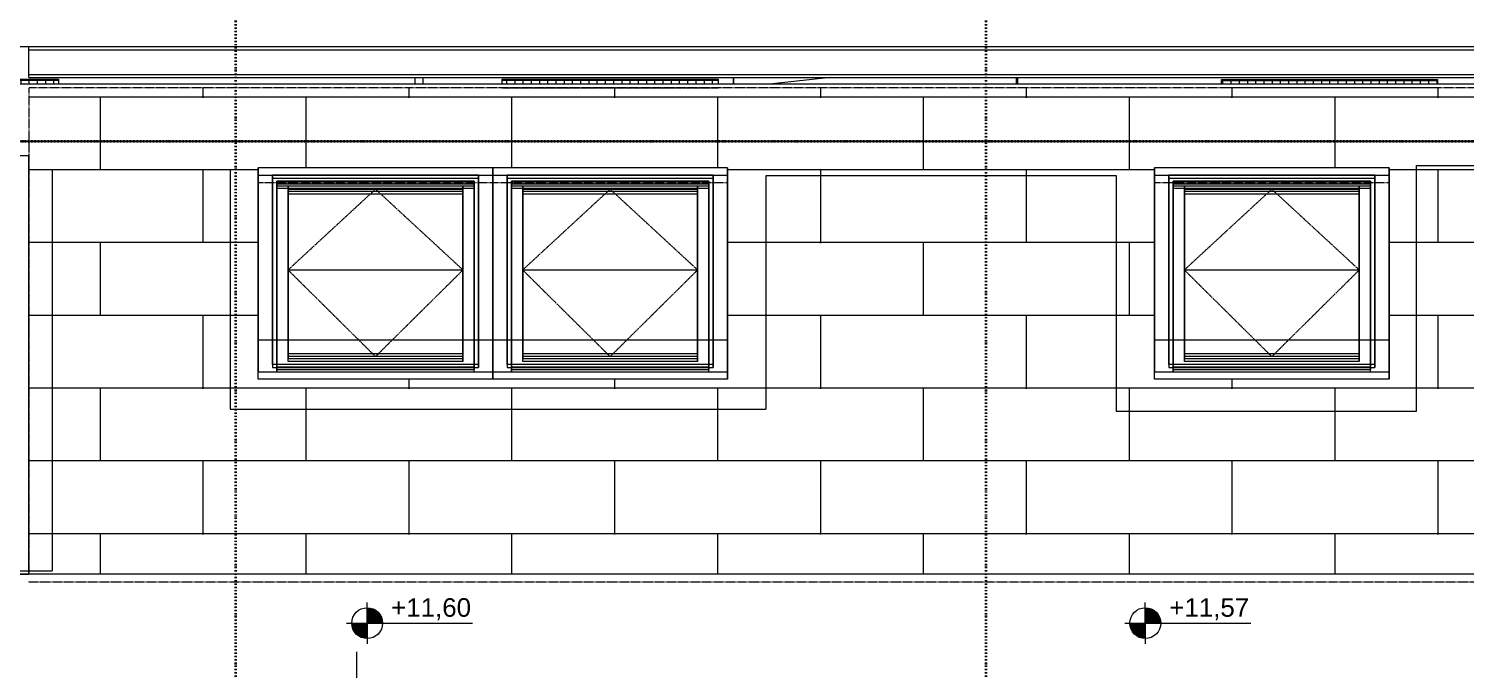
# Model space of a CAD drawing. Header units: millimetres. Extents: x -16605 to 28644, y -13270 to 28283.
# Drawn here: x 8037 to 15017, y 12885 to 15996 of the extents above; entities that cross this region are included whole.
import ezdxf

# ---------------------------------------------------------------- set-up
doc = ezdxf.new("R2010")
doc.units = ezdxf.units.MM
for name, pattern in [('Strich Punkt Mittel', [0.015875, 0.00635, -0.004763, 0, -0.004763]), ('Verdeckt', [0.003, 0.002, -0.001]), ('Verdeckt Oben', [0.00225, 0.0015, -0.00075]), ('Verdeckt Unten', [0.005, 0.003, -0.002])]:
    doc.linetypes.add(name, pattern=pattern)
for name, color, linetype, lineweight in [('A-FLOR-HRAL', 11, 'Continuous', 5), ('A-ROOF-OTLN', 132, 'Continuous', 5), ('A-ROOF-PATT', 132, 'Continuous', 13), ('A_2D', 7, 'Continuous', 5), ('A_Dach', 7, 'Continuous', 13), ('A_Decken', 8, 'Continuous', 13), ('A_Fenster', 7, 'Continuous', 13), ('A_Gelaender', 7, 'Continuous', 13), ('A_Raeume', 7, 'Continuous', 13), ('A_Raster_', 1, 'Continuous', 9), ('A_Waende', 7, 'Continuous', 13), ('G-ANNO-DIMS_', 111, 'Continuous', 9), ('HT_E-Gesamt', 2, 'Continuous', 13), ('M-EQPM', 50, 'Continuous', 5)]:
    doc.layers.add(name, color=color, linetype=linetype, lineweight=lineweight)
doc.styles.add('Arial_1', font='arial.ttf', dxfattribs={"height": 0.09})
pattern_1 = [(270, (0, 0.6096), (0.04, 0), [])]

# ---------------------------------------------------------------- blocks, each defined once
blk = doc.blocks.new('Fens_Dach_1tlg1 - KF_1140X1400-V7-263_PP_DDS_BT1')
at = {"layer": 'A_Fenster'}
for p, q in [((31.3027, 87.4287), (30.1627, 87.4287)), ((30.1627, 87.4287), (30.1627, 86.4388)), ((30.1627, 87.3934), (30.1627, 87.4287)), ((30.1627, 86.4034), (30.1627, 87.3934)), ((30.1627, 87.3934), (30.2327, 87.3934)), ((30.2327, 87.3934), (31.2327, 87.3934)), ((30.2327, 86.4741), (30.2327, 87.3934)), ((30.2327, 87.3934), (30.2327, 87.3792)), ((31.2327, 87.3934), (30.2327, 87.3934)), ((31.2327, 87.3934), (31.3027, 87.3934)), ((31.2327, 87.3934), (31.2327, 86.4741)), ((31.2327, 87.3792), (31.2327, 87.3934)), ((31.3027, 86.4388), (31.3027, 87.4287)), ((31.3027, 87.4287), (31.3027, 87.3934)), ((31.3027, 87.3934), (31.3027, 86.4034)), ((30.2327, 87.3792), (30.2327, 86.46)), ((30.2327, 87.3792), (31.2327, 87.3792)), ((30.2527, 86.4741), (30.2527, 87.3651)), ((30.2527, 87.3651), (31.1927, 87.3651)), ((30.2527, 87.3297), (30.2527, 87.3651)), ((30.2527, 86.4741), (30.2527, 87.3651)), ((30.2527, 87.3651), (30.2527, 87.3403)), ((31.1927, 87.3651), (30.2527, 87.3651)), ((30.2527, 87.3403), (30.2527, 86.4741)), ((30.3077, 87.3403), (30.2527, 87.3403)), ((31.2127, 87.3297), (30.2527, 87.3297)), ((30.2527, 87.3297), (30.2527, 86.4741)), ((30.3077, 87.3258), (30.3077, 87.3403)), ((31.1577, 87.3403), (30.3077, 87.3403)), ((30.3077, 87.3403), (30.3077, 86.5271)), ((31.1577, 87.3403), (30.3077, 87.3403)), ((30.3077, 86.5127), (30.3077, 87.3258)), ((30.3077, 87.3258), (30.3077, 87.3159)), ((30.3077, 87.3258), (31.1577, 87.3258)), ((30.3077, 87.3014), (30.3077, 87.3258)), ((31.2127, 87.3403), (31.1577, 87.3403)), ((31.1577, 87.3403), (31.1577, 87.3258)), ((31.1577, 86.5271), (31.1577, 87.3403)), ((31.1577, 87.3159), (31.1577, 87.3258)), ((31.1577, 87.3258), (31.1577, 86.5127)), ((31.1577, 87.3258), (31.1577, 87.3014)), ((31.1928, 87.3651), (31.2127, 87.3651)), ((31.2127, 87.3651), (31.1928, 87.3651)), ((31.2127, 87.3651), (31.2127, 86.4741)), ((31.2127, 87.3651), (31.2127, 87.3297)), ((31.2127, 87.3651), (31.2127, 86.4741)), ((31.2127, 87.3403), (31.2127, 87.3651)), ((31.2127, 86.4741), (31.2127, 87.3403)), ((31.2127, 86.4741), (31.2127, 87.3297)), ((31.2327, 86.46), (31.2327, 87.3792)), ((30.3077, 87.3159), (30.3077, 86.5028)), ((30.3077, 87.3159), (31.1577, 87.3159)), ((30.3077, 86.5028), (30.3077, 87.3014)), ((31.1577, 87.3014), (30.3077, 87.3014)), ((31.1577, 86.5028), (31.1577, 87.3159)), ((31.1577, 87.3014), (31.1577, 86.5028)), ((30.3077, 86.4883), (30.3077, 86.5271)), ((30.3077, 86.5271), (31.1577, 86.5271)), ((30.3077, 86.5028), (30.3077, 86.5127)), ((31.1577, 86.5127), (30.3077, 86.5127)), ((30.3077, 86.5028), (31.1577, 86.5028)), ((30.3077, 86.4883), (30.3077, 86.5028)), ((31.1577, 86.4883), (30.3077, 86.4883)), ((31.1577, 86.4883), (31.1577, 86.5271)), ((31.1577, 86.5127), (31.1577, 86.5028)), ((31.1577, 86.5028), (31.1577, 86.4883)), ((30.1627, 86.4388), (31.3027, 86.4388)), ((30.1627, 86.4034), (30.1627, 86.4388)), ((31.2327, 86.4741), (30.2327, 86.4741)), ((30.2327, 86.4741), (30.2327, 86.46)), ((30.2327, 86.46), (31.2327, 86.46)), ((31.2127, 86.4741), (30.2527, 86.4741)), ((30.2527, 86.4741), (30.2527, 86.46)), ((30.2527, 86.46), (30.2527, 86.4741)), ((31.2127, 86.4741), (30.2527, 86.4741)), ((30.2527, 86.4741), (30.2527, 86.46)), ((30.2527, 86.4741), (30.2527, 86.46)), ((30.2527, 86.46), (30.2527, 86.4494)), ((30.2527, 86.4388), (30.2527, 86.46)), ((30.2527, 86.46), (30.2527, 86.4494)), ((30.2527, 86.46), (30.2527, 86.4494)), ((30.2527, 86.4494), (30.2527, 86.4388)), ((30.2527, 86.4494), (31.2127, 86.4494)), ((30.2527, 86.4388), (31.2127, 86.4388)), ((31.2127, 86.46), (31.2127, 86.4741)), ((31.2127, 86.46), (31.2127, 86.4741)), ((31.2127, 86.4741), (31.2127, 86.46)), ((31.2127, 86.46), (31.2127, 86.4741)), ((31.2127, 86.4494), (31.2127, 86.46)), ((31.2127, 86.4388), (31.2127, 86.46)), ((31.2127, 86.46), (31.2127, 86.4494)), ((31.2127, 86.4494), (31.2127, 86.46)), ((31.2127, 86.4388), (31.2127, 86.4494)), ((31.2327, 86.4741), (31.2327, 86.46)), ((31.3027, 86.4034), (31.3027, 86.4388)), ((31.3027, 86.4034), (30.1627, 86.4034))]:
    blk.add_line(p, q, dxfattribs=at)
at = {"layer": 'A_Fenster', "linetype": 'Verdeckt', "lineweight": 5}
for p, q in [((30.2527, 86.4741), (30.2527, 87.3523)), ((30.2527, 87.3523), (31.2127, 87.3523)), ((30.3077, 86.9334), (30.7327, 87.3258)), ((31.1577, 86.9334), (30.7327, 87.3258)), ((31.2127, 87.3523), (31.2127, 86.4741)), ((30.3077, 86.9334), (31.1577, 86.9334)), ((30.718, 86.5271), (30.3077, 86.9334)), ((30.7473, 86.5271), (31.1577, 86.9334)), ((30.7327, 86.5127), (30.718, 86.5271)), ((30.7327, 86.5127), (30.7473, 86.5271)), ((30.2527, 86.4614), (30.2527, 86.4741)), ((31.2127, 86.4614), (30.2527, 86.4614)), ((31.2127, 86.4741), (31.2127, 86.4614))]:
    blk.add_line(p, q, dxfattribs=at)
blk = doc.blocks.new('Fens_Dach_1tlg1 - KF_1140X1400-V8-263_PP_DDS_BT1')
at = {"layer": 'A_Fenster'}
for p, q in [((37.8502, 87.4287), (36.7102, 87.4287)), ((36.7102, 87.4287), (36.7102, 86.4388)), ((36.7102, 87.3934), (36.7102, 87.4287)), ((36.7102, 86.4034), (36.7102, 87.3934)), ((36.7102, 87.3934), (36.7802, 87.3934)), ((36.7802, 87.3934), (37.7802, 87.3934)), ((36.7802, 86.4741), (36.7802, 87.3934)), ((36.7802, 87.3934), (36.7802, 87.3792)), ((37.7802, 87.3934), (36.7802, 87.3934)), ((37.7802, 87.3934), (37.8502, 87.3934)), ((37.7802, 87.3934), (37.7802, 86.4741)), ((37.7802, 87.3792), (37.7802, 87.3934)), ((37.8502, 86.4388), (37.8502, 87.4287)), ((37.8502, 87.4287), (37.8502, 87.3934)), ((37.8502, 87.3934), (37.8502, 86.4034)), ((36.7802, 87.3792), (36.7802, 86.46)), ((36.7802, 87.3792), (37.7802, 87.3792)), ((36.8002, 86.4741), (36.8002, 87.3651)), ((36.8002, 87.3651), (37.7602, 87.3651)), ((36.8002, 87.3297), (36.8002, 87.3651)), ((36.8002, 86.4741), (36.8002, 87.3651)), ((36.8002, 87.3651), (36.8002, 87.3403)), ((37.7602, 87.3651), (36.8002, 87.3651)), ((36.8002, 87.3403), (36.8002, 86.4741)), ((36.8552, 87.3403), (36.8002, 87.3403)), ((37.7602, 87.3297), (36.8002, 87.3297)), ((36.8002, 87.3297), (36.8002, 86.4741)), ((36.8552, 87.3258), (36.8552, 87.3403)), ((37.7052, 87.3403), (36.8552, 87.3403)), ((36.8552, 87.3403), (36.8552, 86.5271)), ((37.7052, 87.3403), (36.8552, 87.3403)), ((36.8552, 86.5127), (36.8552, 87.3258)), ((36.8552, 87.3258), (36.8552, 87.3159)), ((36.8552, 87.3258), (37.7052, 87.3258)), ((36.8552, 87.3014), (36.8552, 87.3258)), ((37.7602, 87.3403), (37.7052, 87.3403)), ((37.7052, 87.3403), (37.7052, 87.3258)), ((37.7052, 86.5271), (37.7052, 87.3403)), ((37.7052, 87.3159), (37.7052, 87.3258)), ((37.7052, 87.3258), (37.7052, 86.5127)), ((37.7052, 87.3258), (37.7052, 87.3014)), ((37.7602, 87.3651), (37.7602, 86.4741)), ((37.7602, 87.3651), (37.7602, 87.3297)), ((37.7602, 87.3651), (37.7602, 86.4741)), ((37.7602, 87.3403), (37.7602, 87.3651)), ((37.7602, 86.4741), (37.7602, 87.3403)), ((37.7602, 86.4741), (37.7602, 87.3297)), ((37.7802, 86.46), (37.7802, 87.3792)), ((36.8552, 87.3159), (36.8552, 86.5028)), ((36.8552, 87.3159), (37.7052, 87.3159)), ((36.8552, 86.5028), (36.8552, 87.3014)), ((37.7052, 87.3014), (36.8552, 87.3014)), ((37.7052, 86.5028), (37.7052, 87.3159)), ((37.7052, 87.3014), (37.7052, 86.5028)), ((36.8552, 86.4883), (36.8552, 86.5271)), ((36.8552, 86.5271), (37.7052, 86.5271)), ((36.8552, 86.5028), (36.8552, 86.5127)), ((37.7052, 86.5127), (36.8552, 86.5127)), ((36.8552, 86.5028), (37.7052, 86.5028)), ((36.8552, 86.4883), (36.8552, 86.5028)), ((37.7052, 86.4883), (36.8552, 86.4883)), ((37.7052, 86.4883), (37.7052, 86.5271)), ((37.7052, 86.5127), (37.7052, 86.5028)), ((37.7052, 86.5028), (37.7052, 86.4883)), ((36.7102, 86.4388), (37.8502, 86.4388)), ((36.7102, 86.4034), (36.7102, 86.4388)), ((37.7802, 86.4741), (36.7802, 86.4741)), ((36.7802, 86.4741), (36.7802, 86.46)), ((36.7802, 86.46), (37.7802, 86.46)), ((37.7602, 86.4741), (36.8002, 86.4741)), ((36.8002, 86.4741), (36.8002, 86.46)), ((36.8002, 86.46), (36.8002, 86.4741)), ((37.7602, 86.4741), (36.8002, 86.4741)), ((36.8002, 86.4741), (36.8002, 86.46)), ((36.8002, 86.4741), (36.8002, 86.46)), ((36.8002, 86.46), (36.8002, 86.4494)), ((36.8002, 86.4388), (36.8002, 86.46)), ((36.8002, 86.46), (36.8002, 86.4494)), ((36.8002, 86.46), (36.8002, 86.4494)), ((36.8002, 86.4494), (36.8002, 86.4388)), ((36.8002, 86.4494), (37.7602, 86.4494)), ((36.8002, 86.4388), (37.7602, 86.4388)), ((37.7602, 86.46), (37.7602, 86.4741)), ((37.7602, 86.46), (37.7602, 86.4741)), ((37.7602, 86.4741), (37.7602, 86.46)), ((37.7602, 86.46), (37.7602, 86.4741)), ((37.7602, 86.4494), (37.7602, 86.46)), ((37.7602, 86.4388), (37.7602, 86.46)), ((37.7602, 86.46), (37.7602, 86.4494)), ((37.7602, 86.4494), (37.7602, 86.46)), ((37.7602, 86.4388), (37.7602, 86.4494)), ((37.7802, 86.4741), (37.7802, 86.46)), ((37.8502, 86.4034), (37.8502, 86.4388)), ((37.8502, 86.4034), (36.7102, 86.4034))]:
    blk.add_line(p, q, dxfattribs=at)
at = {"layer": 'A_Fenster', "linetype": 'Verdeckt', "lineweight": 5}
for p, q in [((36.8002, 86.4741), (36.8002, 87.3523)), ((36.8002, 87.3523), (37.7602, 87.3523)), ((36.8552, 86.9334), (37.2802, 87.3258)), ((37.7052, 86.9334), (37.2802, 87.3258)), ((37.7602, 87.3523), (37.7602, 86.4741)), ((36.8552, 86.9334), (37.7052, 86.9334)), ((37.2655, 86.5271), (36.8552, 86.9334)), ((37.2948, 86.5271), (37.7052, 86.9334)), ((37.2802, 86.5127), (37.2655, 86.5271)), ((37.2802, 86.5127), (37.2948, 86.5271)), ((36.8002, 86.4614), (36.8002, 86.4741)), ((37.7602, 86.4614), (36.8002, 86.4614)), ((37.7602, 86.4741), (37.7602, 86.4614))]:
    blk.add_line(p, q, dxfattribs=at)
blk = doc.blocks.new('Fens_Dach_1tlg1 - KF_1140X1400-V12-263_PP_DDS_BT1')
at = {"layer": 'A_Fenster'}
for p, q in [((13.3052, 87.4287), (12.1652, 87.4287)), ((12.1652, 87.4287), (12.1652, 86.4388)), ((12.1652, 87.3934), (12.1652, 87.4287)), ((12.1652, 86.4034), (12.1652, 87.3934)), ((12.1652, 87.3934), (12.2352, 87.3934)), ((12.2352, 87.3934), (13.2352, 87.3934)), ((12.2352, 86.4741), (12.2352, 87.3934)), ((12.2352, 87.3934), (12.2352, 87.3792)), ((13.2352, 87.3934), (12.2352, 87.3934)), ((13.2352, 87.3934), (13.3052, 87.3934)), ((13.2352, 87.3934), (13.2352, 86.4741)), ((13.2352, 87.3792), (13.2352, 87.3934)), ((13.3052, 86.4388), (13.3052, 87.4287)), ((13.3052, 87.4287), (13.3052, 87.3934)), ((13.3052, 87.3934), (13.3052, 86.4034)), ((12.2352, 87.3792), (12.2352, 86.46)), ((12.2352, 87.3792), (13.2352, 87.3792)), ((12.2552, 86.4741), (12.2552, 87.3651)), ((12.2552, 87.3651), (13.2152, 87.3651)), ((12.2552, 87.3297), (12.2552, 87.3651)), ((12.2552, 86.4741), (12.2552, 87.3651)), ((12.2552, 87.3651), (12.2552, 87.3403)), ((13.2152, 87.3651), (12.2552, 87.3651)), ((12.2552, 87.3403), (12.2552, 86.4741)), ((12.3102, 87.3403), (12.2552, 87.3403)), ((13.2152, 87.3297), (12.2552, 87.3297)), ((12.2552, 87.3297), (12.2552, 86.4741)), ((12.3102, 87.3258), (12.3102, 87.3403)), ((13.1602, 87.3403), (12.3102, 87.3403)), ((12.3102, 87.3403), (12.3102, 86.5271)), ((13.1602, 87.3403), (12.3102, 87.3403)), ((12.3102, 86.5127), (12.3102, 87.3258)), ((12.3102, 87.3258), (12.3102, 87.3159)), ((12.3102, 87.3258), (13.1602, 87.3258)), ((12.3102, 87.3014), (12.3102, 87.3258)), ((13.2152, 87.3403), (13.1602, 87.3403)), ((13.1602, 87.3403), (13.1602, 87.3258)), ((13.1602, 86.5271), (13.1602, 87.3403)), ((13.1602, 87.3159), (13.1602, 87.3258)), ((13.1602, 87.3258), (13.1602, 86.5127)), ((13.1602, 87.3258), (13.1602, 87.3014)), ((13.2152, 87.3651), (13.2152, 86.4741)), ((13.2152, 87.3651), (13.2152, 87.3297)), ((13.2152, 87.3651), (13.2152, 86.4741)), ((13.2152, 87.3403), (13.2152, 87.3651)), ((13.2152, 86.4741), (13.2152, 87.3403)), ((13.2152, 86.4741), (13.2152, 87.3297)), ((13.2352, 86.46), (13.2352, 87.3792)), ((12.3102, 87.3159), (12.3102, 86.5028)), ((12.3102, 87.3159), (13.1602, 87.3159)), ((12.3102, 86.5028), (12.3102, 87.3014)), ((13.1602, 87.3014), (12.3102, 87.3014)), ((13.1602, 86.5028), (13.1602, 87.3159)), ((13.1602, 87.3014), (13.1602, 86.5028)), ((12.3102, 86.4883), (12.3102, 86.5271)), ((12.3102, 86.5271), (13.1602, 86.5271)), ((12.3102, 86.5028), (12.3102, 86.5127)), ((13.1602, 86.5127), (12.3102, 86.5127)), ((12.3102, 86.5028), (13.1602, 86.5028)), ((12.3102, 86.4883), (12.3102, 86.5028)), ((13.1602, 86.4883), (12.3102, 86.4883)), ((13.1602, 86.4883), (13.1602, 86.5271)), ((13.1602, 86.5127), (13.1602, 86.5028)), ((13.1602, 86.5028), (13.1602, 86.4883)), ((12.1652, 86.4388), (13.3052, 86.4388)), ((12.1652, 86.4034), (12.1652, 86.4388)), ((13.2352, 86.4741), (12.2352, 86.4741)), ((12.2352, 86.4741), (12.2352, 86.46)), ((12.2352, 86.46), (13.2352, 86.46)), ((13.2152, 86.4741), (12.2552, 86.4741)), ((12.2552, 86.4741), (12.2552, 86.46)), ((12.2552, 86.46), (12.2552, 86.4741)), ((13.2152, 86.4741), (12.2552, 86.4741)), ((12.2552, 86.4741), (12.2552, 86.46)), ((12.2552, 86.4741), (12.2552, 86.46)), ((12.2552, 86.46), (12.2552, 86.4494)), ((12.2552, 86.4388), (12.2552, 86.46)), ((12.2552, 86.46), (12.2552, 86.4494)), ((12.2552, 86.46), (12.2552, 86.4494)), ((12.2552, 86.4494), (12.2552, 86.4388)), ((12.2552, 86.4494), (13.2152, 86.4494)), ((12.2552, 86.4388), (13.2152, 86.4388)), ((13.2152, 86.46), (13.2152, 86.4741)), ((13.2152, 86.46), (13.2152, 86.4741)), ((13.2152, 86.4741), (13.2152, 86.46)), ((13.2152, 86.46), (13.2152, 86.4741)), ((13.2152, 86.4494), (13.2152, 86.46)), ((13.2152, 86.4388), (13.2152, 86.46)), ((13.2152, 86.46), (13.2152, 86.4494)), ((13.2152, 86.4494), (13.2152, 86.46)), ((13.2152, 86.4388), (13.2152, 86.4494)), ((13.2352, 86.4741), (13.2352, 86.46)), ((13.3052, 86.4034), (13.3052, 86.4388)), ((13.3052, 86.4034), (12.1652, 86.4034))]:
    blk.add_line(p, q, dxfattribs=at)
at = {"layer": 'A_Fenster', "linetype": 'Verdeckt', "lineweight": 5}
for p, q in [((12.2552, 86.4741), (12.2552, 87.3523)), ((12.2552, 87.3523), (13.2152, 87.3523)), ((12.3102, 86.9334), (12.7352, 87.3258)), ((13.1602, 86.9334), (12.7352, 87.3258)), ((13.2152, 87.3523), (13.2152, 86.4741)), ((12.3102, 86.9334), (13.1602, 86.9334)), ((12.7205, 86.5271), (12.3102, 86.9334)), ((12.7498, 86.5271), (13.1602, 86.9334)), ((12.7352, 86.5127), (12.7205, 86.5271)), ((12.7352, 86.5127), (12.7498, 86.5271)), ((12.2552, 86.4614), (12.2552, 86.4741)), ((13.2152, 86.4614), (12.2552, 86.4614)), ((13.2152, 86.4741), (13.2152, 86.4614))]:
    blk.add_line(p, q, dxfattribs=at)
blk = doc.blocks.new('Fens_1tlg_OL - DF_OL_DK_1120x2400-10146496-263_PP_DDS_BT1')
at = {"layer": 'A_Fenster', "linetype": 'Verdeckt Oben', "lineweight": 5}
blk.add_line((-0.525, 0.26), (0.525, 0.26), dxfattribs=at)
blk = doc.blocks.new('Fens_1tlg_OL - DF_OL_DK_1120x2400-10146559-263_PP_DDS_BT1')
at = {"layer": 'A_Fenster', "linetype": 'Verdeckt Oben', "lineweight": 5}
blk.add_line((-0.525, -0.26), (0.525, -0.26), dxfattribs=at)
blk = doc.blocks.new('Basiswand _ Attika_BLE_0340_0100 - ___-7444952-263_PP_DDS_BT1')
at = {"layer": 'A_Waende'}
blk.add_line((10.8427, 85.458), (39.4827, 85.458), dxfattribs=at)
blk = doc.blocks.new('HLS_Rigol - 20x8cm-V20-263_PP_DDS_BT1')
at = {"layer": 'M-EQPM'}
h = blk.add_hatch(dxfattribs=at)
h.set_pattern_fill('FP_22', color=256, style=0, pattern_type=2)
h.set_pattern_definition(pattern_1)
h.paths.add_polyline_path([(0.8892, 0.0775), (1.05, 0.0775), (1.05, 0.095), (0, 0.095), (0, 0.0775), (0.885, 0.0775)])
for p, q in [((0, 0.097), (0, 0.1)), ((0, 0.1), (1.05, 0.1)), ((0, 0.1), (1.05, 0.1)), ((0, 0.095), (0, 0.097)), ((0, 0.097), (1.05, 0.097)), ((0, 0.0775), (0, 0.095)), ((0, 0.095), (1.05, 0.095)), ((1.05, 0.1), (1.05, 0.097)), ((1.05, 0.097), (1.05, 0.095)), ((1.05, 0.095), (1.05, 0.0775))]:
    blk.add_line(p, q, dxfattribs=at)
blk = doc.blocks.new('HLS_Rigol - 20x8cm-V25-263_PP_DDS_BT1')
at = {"layer": 'M-EQPM'}
h = blk.add_hatch(dxfattribs=at)
h.set_pattern_fill('FP_22', color=256, style=0, pattern_type=2)
h.set_pattern_definition(pattern_1)
h.paths.add_polyline_path([(0.3787, 0.08), (1.05, 0.08), (1.05, 0.095), (0, 0.095), (0, 0.08), (0.3699, 0.08)])
for p, q in [((0, 0.097), (0, 0.1)), ((0, 0.1), (1.05, 0.1)), ((0, 0.1), (1.05, 0.1)), ((0, 0.097), (1.05, 0.097)), ((0, 0.08), (0, 0.095)), ((0, 0.095), (1.05, 0.095)), ((1.05, 0.1), (1.05, 0.097)), ((1.05, 0.095), (1.05, 0.08))]:
    blk.add_line(p, q, dxfattribs=at)
blk = doc.blocks.new('Geländer - Geländer-8550079-263_PP_DDS_BT1')
at = {"layer": 'A_Gelaender', "lineweight": 5}
for p, q in [((32.7062, 87.868), (32.7062, 87.838)), ((32.7142, 87.838), (32.7142, 87.868))]:
    blk.add_line(p, q, dxfattribs=at)
blk = doc.blocks.new('Kemperventil - Standard-10792146-263_PP_DDS_BT1')
at = {"layer": 'HT_E-Gesamt'}
for p, q in [((0.105, 0.13), (0.105, 0.1)), ((0.145, 0.1), (0.145, 0.13))]:
    blk.add_line(p, q, dxfattribs=at)
blk = doc.blocks.new('Höhenkoten - 018-55641-263_PP_DDS_BT1')
at = {"layer": 'G-ANNO-DIMS_'}
h = blk.add_hatch(color=256, dxfattribs=at)
edge = h.paths.add_edge_path()
edge.add_line((0, 0), (0, 0.0015))
edge.add_arc((0, 0), 0.0015, 0, 90, ccw=False)
edge.add_line((0.0015, 0), (0, 0))
h = blk.add_hatch(color=256, dxfattribs=at)
edge = h.paths.add_edge_path()
edge.add_line((0, 0), (0, -0.0015))
edge.add_arc((0, 0), 0.0015, 180, 270, ccw=False)
edge.add_line((-0.0015, 0), (0, 0))
for p, q in [((0, 0), (0, 0.002)), ((-0.002, 0), (0.01024, 0)), ((0, 0), (0, -0.002))]:
    blk.add_line(p, q, dxfattribs=at)
blk.add_circle((0, 0), 0.0015, dxfattribs=at)
blk = doc.blocks.new('645645654')
at = {"layer": 'A-ROOF-PATT', "lineweight": 5, "true_color": 0x636466}
h = blk.add_hatch(dxfattribs=at)
h.set_pattern_fill('FP_20', color=251, style=0, pattern_type=2)
h.set_pattern_definition([(180, (16.883, 43.595), (-1, -0.70711), [1, 0]), (180, (16.883, 43.241), (-1, -0.70711), [1, 0]), (270, (16.383, 43.948), (1, -0.70711), [0.35355, -0.35355]), (270, (15.883, 43.595), (1, -0.70711), [0.35355, -0.35355])])
h.paths.add_polyline_path([(39.4427, 85.418), (39.4427, 85.4208), (27.9077, 85.4208), (27.9077, 85.418), (39.3235, 85.418)])
h.paths.add_polyline_path([(30.4858, 85.458), (39.4427, 85.458), (39.4427, 87.818), (27.9077, 87.818), (27.9077, 85.458), (30.1925, 85.458)])
h.paths.add_polyline_path([(37.8502, 86.4034), (35.5702, 86.4034), (35.5702, 87.4287), (37.8502, 87.4287), (37.8502, 86.4388)])
h.paths.add_polyline_path([(30.8393, 86.4034), (29.0227, 86.4034), (29.0227, 87.4287), (31.3027, 87.4287), (31.3027, 86.4034), (31.1175, 86.4034)])
h.paths.add_polyline_path([(33.6674, 86.4034), (33.3777, 86.4034), (33.3777, 87.4287), (34.5177, 87.4287), (34.5177, 86.4034), (34.3744, 86.4034)])
at = {"layer": 'A-ROOF-OTLN', "color": 251, "true_color": 0x636466}
for p, q in [((27.9077, 87.868), (27.9077, 88.018)), ((27.9077, 88.003), (39.6577, 88.003)), ((27.9077, 87.883), (39.6577, 87.883)), ((27.9077, 87.868), (39.6577, 87.868))]:
    blk.add_line(p, q, dxfattribs=at)
at = {"layer": 'A_2D', "color": 251, "true_color": 0x636466}
for p, q in [((25.5977, 88.018), (42.6827, 88.018)), ((29.5027, 84.1955), (29.5027, 85.078))]:
    blk.add_line(p, q, dxfattribs=at)
at = {"layer": 'A_2D', "color": 251, "lineweight": 13, "true_color": 0x636466}
for p, q in [((27.9077, 87.488), (22.4177, 87.488)), ((27.9077, 85.456), (27.9077, 87.488)), ((22.4177, 85.456), (27.9077, 85.456))]:
    blk.add_line(p, q, dxfattribs=at)
at = {"layer": 'A_2D', "color": 251, "linetype": 'Verdeckt', "lineweight": 13, "true_color": 0x636466}
for p, q in [((28.0238, 85.4718), (28.0238, 87.4218)), ((28.0238, 87.4218), (28.8863, 87.4218)), ((28.8863, 87.4218), (28.8863, 86.2568)), ((31.4913, 86.2568), (31.4913, 87.3918)), ((31.4913, 87.3918), (33.1913, 87.3918)), ((33.1913, 87.3918), (33.1913, 86.2481)), ((34.6513, 86.2481), (34.6513, 87.4406)), ((34.6513, 87.4406), (35.4613, 87.4406)), ((28.8863, 86.2568), (31.4913, 86.2568)), ((33.1913, 86.2481), (34.6513, 86.2481)), ((22.2326, 85.4718), (28.0238, 85.4718))]:
    blk.add_line(p, q, dxfattribs=at)
at = {"layer": 'A_Dach', "color": 251, "linetype": 'Verdeckt Unten', "true_color": 0x636466}
for p, q in [((39.4427, 87.818), (27.9077, 87.818)), ((27.9077, 87.818), (27.9077, 85.458)), ((29.0227, 86.4034), (29.0227, 87.3934)), ((29.0227, 87.3934), (31.3027, 87.3934)), ((31.3027, 87.3934), (31.3027, 86.4034)), ((33.3777, 87.3934), (34.5177, 87.3934)), ((33.3777, 86.4034), (33.3777, 87.3934)), ((34.5177, 87.3934), (34.5177, 86.4034)), ((29.0227, 87.358), (31.3027, 87.358)), ((33.3777, 87.358), (34.5177, 87.358)), ((31.3027, 86.4034), (29.0227, 86.4034)), ((34.5177, 86.4034), (33.3777, 86.4034)), ((27.9077, 85.4208), (27.9077, 85.418)), ((27.9077, 85.418), (39.4427, 85.418))]:
    blk.add_line(p, q, dxfattribs=at)
at = {"layer": 'A_Decken', "color": 251, "true_color": 0x636466}
for p, q in [((31.3327, 87.838), (31.3327, 87.868)), ((31.803, 87.868), (31.5208, 87.838)), ((33.7027, 87.855), (33.7027, 87.853)), ((34.7527, 87.853), (34.7527, 87.855))]:
    blk.add_line(p, q, dxfattribs=at)
at = {"layer": 'A_Raeume', "color": 251, "linetype": 'Verdeckt', "true_color": 0x636466}
for p, q in [((31.3327, 87.868), (31.3327, 87.838)), ((29.0927, 86.5927), (29.0227, 86.5927)), ((29.1127, 86.5927), (29.0927, 86.5927)), ((30.0727, 86.5927), (29.1127, 86.5927)), ((30.0927, 86.5927), (30.0727, 86.5927)), ((30.2327, 86.5927), (30.0927, 86.5927)), ((30.2527, 86.5927), (30.2327, 86.5927)), ((31.2127, 86.5927), (30.2527, 86.5927)), ((31.2327, 86.5927), (31.2127, 86.5927)), ((31.3027, 86.5927), (31.2327, 86.5927)), ((33.4477, 86.5927), (33.3777, 86.5927)), ((33.4677, 86.5927), (33.4477, 86.5927)), ((34.4277, 86.5927), (33.4677, 86.5927)), ((34.4477, 86.5927), (34.4277, 86.5927)), ((34.5177, 86.5927), (34.4477, 86.5927))]:
    blk.add_line(p, q, dxfattribs=at)
at = {"layer": 'A_Raster_', "color": 251, "linetype": 'Strich Punkt Mittel', "lineweight": 35, "true_color": 0x636466}
for p, q in [((28.9127, 94.2296), (28.9127, 59.9489)), ((32.5577, 94.2296), (32.5577, 59.9489)), ((48.1518, 87.558), (4.7026, 87.558))]:
    blk.add_line(p, q, dxfattribs=at)
at = {"layer": 'A_Waende', "color": 251, "true_color": 0x636466}
blk.add_line((10.8827, 87.838), (39.4427, 87.838), dxfattribs=at)
at = {"layer": 'A-FLOR-HRAL', "color": 251, "true_color": 0x636466}
blk.add_blockref('Geländer - Geländer-8550079-263_PP_DDS_BT1', (0, 0), dxfattribs=at)
at = {"layer": 'A_Fenster', "color": 251, "linetype": 'Verdeckt Oben', "lineweight": 5, "true_color": 0x636466}
blk.add_blockref('Fens_1tlg_OL - DF_OL_DK_1120x2400-10146496-263_PP_DDS_BT1', (30.7327, 87.558), dxfattribs=at)
at = {"layer": 'A_Fenster', "color": 251, "linetype": 'Verdeckt Oben', "lineweight": 5, "true_color": 0x636466, "rotation": 180}
blk.add_blockref('Fens_1tlg_OL - DF_OL_DK_1120x2400-10146559-263_PP_DDS_BT1', (34.2277, 87.558), dxfattribs=at)
at = {"layer": 'A_Fenster', "color": 251, "true_color": 0x636466}
for name, p in [('Fens_Dach_1tlg1 - KF_1140X1400-V8-263_PP_DDS_BT1', (-7.6875, 0)), ('Fens_Dach_1tlg1 - KF_1140X1400-V7-263_PP_DDS_BT1', (0, 0)), ('Fens_Dach_1tlg1 - KF_1140X1400-V12-263_PP_DDS_BT1', (21.2125, 0))]:
    blk.add_blockref(name, p, dxfattribs=at)
at = {"layer": 'A_Waende', "color": 251, "true_color": 0x636466}
blk.add_blockref('Basiswand _ Attika_BLE_0340_0100 - ___-7444952-263_PP_DDS_BT1', (0, 0), dxfattribs=at)
at = {"layer": 'G-ANNO-DIMS_', "color": 251, "true_color": 0x636466, "xscale": 49.99999999999998, "yscale": 49.99999999999998, "zscale": 49.99999999999998}
for p in [(29.5521, 85.218), (33.333, 85.218)]:
    blk.add_blockref('Höhenkoten - 018-55641-263_PP_DDS_BT1', p, dxfattribs=at)
at = {"layer": 'HT_E-Gesamt', "color": 251, "true_color": 0x636466}
blk.add_blockref('Kemperventil - Standard-10792146-263_PP_DDS_BT1', (29.6794, 87.738), dxfattribs=at)
at = {"layer": 'M-EQPM', "color": 251, "true_color": 0x636466}
for name, p in [('HLS_Rigol - 20x8cm-V20-263_PP_DDS_BT1', (27.0027, 87.7605)), ('HLS_Rigol - 20x8cm-V20-263_PP_DDS_BT1', (30.2077, 87.7605)), ('HLS_Rigol - 20x8cm-V25-263_PP_DDS_BT1', (33.7027, 87.758))]:
    blk.add_blockref(name, p, dxfattribs=at)
at = {"layer": 'G-ANNO-DIMS_', "color": 251, "true_color": 0x636466, "char_height": 0.09, "width": 0.463866, "attachment_point": 1, "line_spacing_factor": 0.941778, "style": 'Arial_1'}
for s, insert in [('+11,60', (29.6688, 85.3391)), ('+11,57', (33.4497, 85.3391))]:
    blk.add_mtext(s, dxfattribs=dict(at, insert=insert))

msp = doc.modelspace()

# ---------------------------------------------------------------- linework, layer by layer
at = {"color": 5}
msp.add_lwpolyline([(-11947.7, 15327.2), (-11947.7, 4735.9), (-11947.7, -1030.6), (-7187.2, -1030.6), (3012.6, -1030.6), (13012.6, -1030.6), (22532.3, -1030.6), (22532.7, -550.6), (22532.3, 9449.4), (22532.3, 15449.4), (18381, 15449.4), (8381, 15449.4), (-1947.7, 15449.4), (-11947.7, 15449.4), (-11947.7, 15327.2)], dxfattribs=at)

# ---------------------------------------------------------------- block references
at = {"xscale": 1000, "yscale": 1000, "zscale": 1000}
msp.add_blockref('645645654', (-19870.4, -72108.6), dxfattribs=at)

doc.saveas('drawing.dxf')
